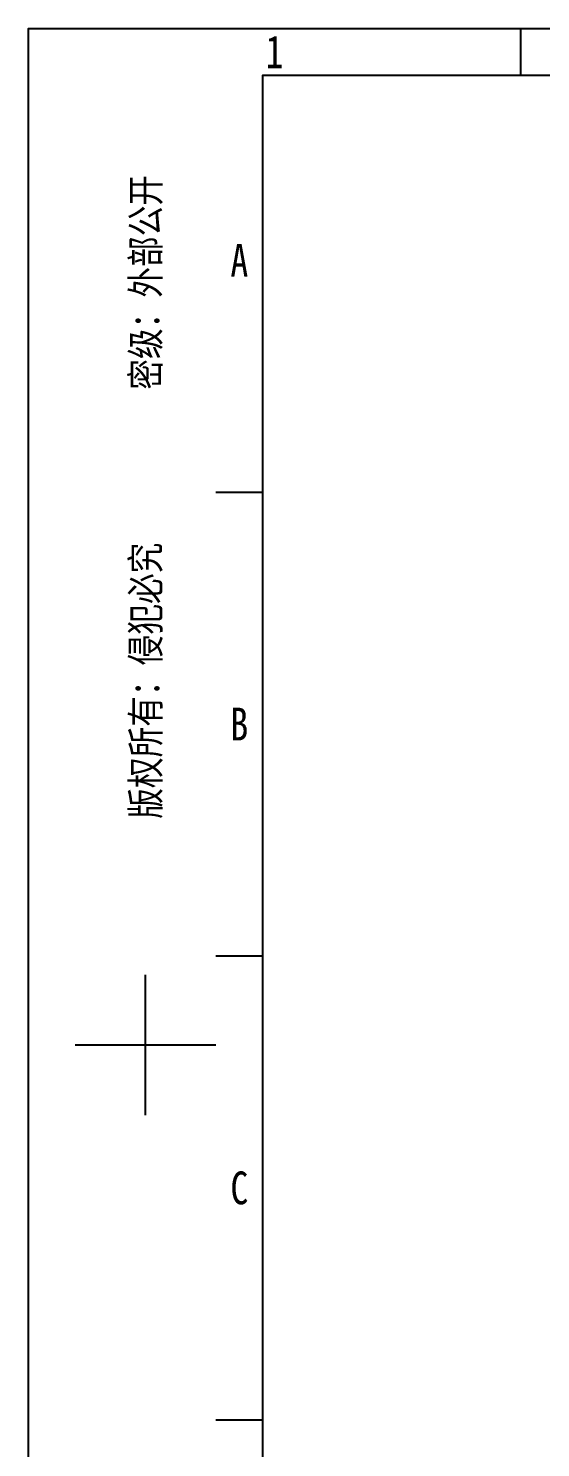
# Model space of a CAD drawing. Header units: millimetres. Extents: x 2423 to 7028, y 909 to 2460.
# Drawn here: x 4834 to 5120, y 1669 to 2460 of the extents above; entities that cross this region are included whole.
import ezdxf
from ezdxf.enums import TextEntityAlignment as Align

# ---------------------------------------------------------------- set-up
doc = ezdxf.new("R2010")
doc.units = ezdxf.units.MM
doc.styles.get("Standard").update_dxf_attribs({"font": ''})
doc.styles.get('Standard').set_extended_font_data('SimSun')

# ---------------------------------------------------------------- blocks, each defined once
blk = doc.blocks.new('3')
at = {"color": 2}
for p, q in [((6554.12, 1548.82), (6554.12, 1524.82)), ((6398.12, 1311.22), (6422.12, 1311.22)), ((6398.12, 1073.62), (6422.12, 1073.62)), ((6362.12, 992.02), (6362.12, 1064.02)), ((6326.12, 1028.02), (6398.12, 1028.02)), ((6398.12, 836.02), (6422.12, 836.02))]:
    blk.add_line(p, q, dxfattribs=at)
for points in [[(6302.12, 123.22), (6302.12, 1548.82), (8318.12, 1548.82), (8318.12, 123.22)], [(6422.12, 147.22), (6422.12, 1524.82), (8294.12, 1524.82), (8294.12, 147.22)]]:
    blk.add_lwpolyline(points, close=True, dxfattribs=at)
at = {"color": 2, "width": 0.8}
for s, p in [('1', (6428.12, 1536.82)), ('A', (6410.12, 1430.02)), ('B', (6410.12, 1192.42)), ('C', (6410.12, 954.82))]:
    blk.add_text(s, height=16.8, dxfattribs=at).set_placement(p, align=Align.MIDDLE_CENTER)
blk.add_text('版权所有：侵犯必究          密级：外部公开', height=14.4, rotation=90, dxfattribs=at).set_placement((6362.12, 1308.82), align=Align.MIDDLE_CENTER)
for tag, height, p in [('整机外形图', 19.2, (7909.61, 256.24)), ('当前页', 12, (8078.12, 207.22)), ('总页数', 12, (8222.12, 207.22))]:
    blk.add_attdef(tag, text='', height=height, dxfattribs=at).set_placement(p, align=Align.MIDDLE)
at = {"color": 7, "width": 0.8}
for tag, height, p in [('编号', 19.2, (8153.31, 252.27)), ('比例', 12, (7958.12, 171.22))]:
    blk.add_attdef(tag, text='', height=height, dxfattribs=at).set_placement(p, align=Align.MIDDLE)

msp = doc.modelspace()

# ---------------------------------------------------------------- block references
at = {"xscale": 1.088, "yscale": 1.088, "zscale": 1.088}
msp.add_blockref('3', (-2022.45, 774.9), dxfattribs=at)

doc.saveas('drawing.dxf')
